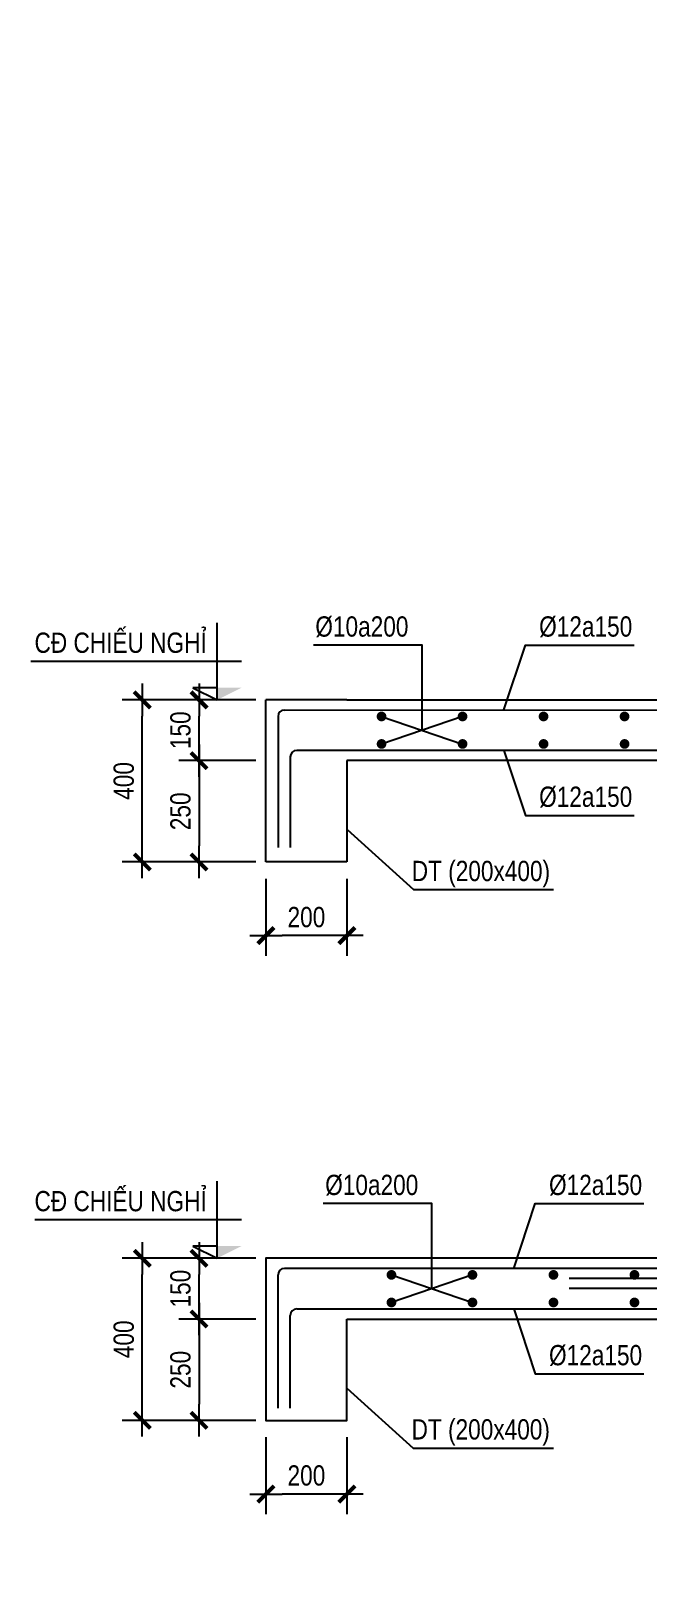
# Model space of a CAD drawing. Header units: millimetres. Extents: x 379264 to 1158416, y -283062 to 356890.
# Drawn here: x 914432 to 918241, y -25434 to -15886 of the extents above; entities that cross this region are included whole.
import ezdxf
from ezdxf.enums import TextEntityAlignment as Align

# ---------------------------------------------------------------- set-up
doc = ezdxf.new("R2010")
doc.units = ezdxf.units.MM
doc.linetypes.add('CENTER', pattern=[2, 1.25, -0.25, 0.25, -0.25])
for name, color, linetype in [('02PM. TEXT B', 4, 'Continuous'), ('04PM. THIN', 7, 'Continuous'), ('05PM. FRAME', 4, 'Continuous'), ('08PM. SSS X', 6, 'Continuous'), ('11PM. DIM', 2, 'Continuous'), ('12PM. GRID', 8, 'CENTER')]:
    doc.layers.add(name, color=color, linetype=linetype)
doc.styles.add('[PMDC2013]STYLE', font='arial.ttf', dxfattribs={"width": 0.8})
doc.dimstyles.new('20', dxfattribs={"dimtxt": 250, "dimasz": 200, "dimexe": 250, "dimexo": 0, "dimgap": 100, "dimtad": 1, "dimdec": 0, "dimlfac": 0.2, "dimzin": 0, "dimdsep": 46, "dimtxsty": '[PMDC2013]STYLE', "dimblk": 'TICK', "dimcen": 0, "dimdle": 300, "dimclrd": 2, "dimclre": 2, "dimclrt": 4, "dimadec": 0, "dimazin": 0, "dimtfac": 0.004, "dimtdec": 0, "dimtix": 1, "dimtmove": 2, "dimatfit": 3, "dimldrblk": 'TICK', "dimfxl": 1, "dimtvp": 0.8, "dimtolj": 1, "dimtzin": 0, "dimarcsym": 0})

# ---------------------------------------------------------------- blocks, each defined once
blk = doc.blocks.new('*U809')
at = {"const_width": 60}
for points in [[(-4970, 0, -1), (-5030, 0, -1)], [(-3970, 0, -1), (-4030, 0, -1)], [(-2970, 0, -1), (-3030, 0, -1)], [(-1970, 0, -1), (-2030, 0, -1)], [(-970, 0, -1), (-1030, 0, -1)], [(30, 0, -1), (-30, 0, -1)]]:
    blk.add_lwpolyline(points, format="xyb", close=True, dxfattribs=at)
blk = doc.blocks.new('*U811')
at = {"const_width": 60}
for points in [[(-3970, 0, -1), (-4030, 0, -1)], [(-2970, 0, -1), (-3030, 0, -1)], [(-1970, 0, -1), (-2030, 0, -1)], [(-970, 0, -1), (-1030, 0, -1)], [(30, 0, -1), (-30, 0, -1)]]:
    blk.add_lwpolyline(points, format="xyb", close=True, dxfattribs=at)
blk = doc.blocks.new('TICK')
at = {"color": 0, "linetype": 'ByBlock'}
blk.add_line((1, 0), (-1, 0), dxfattribs=at)
at = {"color": 7, "linetype": 'ByBlock', "const_width": 0.25}
blk.add_lwpolyline([(-0.5, -0.5), (0.5, 0.5)], dxfattribs=at)
blk = doc.blocks.new('*D942')
at = {"layer": '11PM. DIM', "color": 2, "lineweight": -2, "ltscale": 0.3, "transparency": 16777216}
for p, q in [((717389, -199201), (716439, -199201)), ((716689, -199751), (716689, -199401)), ((717389, -199951), (716439, -199951))]:
    blk.add_line(p, q, dxfattribs=at)
at = {"layer": 'Defpoints', "color": 0, "ltscale": 0.3, "transparency": 16777216}
for p in [(716689, -199201), (717389, -199201), (717389, -199951)]:
    blk.add_point(p, dxfattribs=at)
at = {"layer": '11PM. DIM', "color": 2, "lineweight": -2, "ltscale": 0.3, "transparency": 16777216, "xscale": 200, "yscale": 200, "zscale": 200}
for p, rotation in [((716689, -199201), 90), ((716689, -199951), 270)]:
    blk.add_blockref('TICK', p, dxfattribs=dict(at, rotation=rotation))
at = {"layer": '11PM. DIM', "color": 4, "ltscale": 0.3, "transparency": 16777216, "insert": (716461, -199576), "char_height": 250, "attachment_point": 5, "rotation": 90, "style": '[PMDC2013]STYLE'}
blk.add_mtext('\\A1;150', dxfattribs=at)
blk = doc.blocks.new('*D943')
at = {"layer": '11PM. DIM', "color": 2, "lineweight": -2, "ltscale": 0.3, "transparency": 16777216}
for p, q in [((717389, -199951), (716439, -199951)), ((716689, -200151), (716689, -201001)), ((717389, -201201), (716439, -201201))]:
    blk.add_line(p, q, dxfattribs=at)
at = {"layer": 'Defpoints', "color": 0, "ltscale": 0.3, "transparency": 16777216}
for p in [(717389, -199951), (716689, -201201), (717389, -201201)]:
    blk.add_point(p, dxfattribs=at)
at = {"layer": '11PM. DIM', "color": 2, "lineweight": -2, "ltscale": 0.3, "transparency": 16777216, "xscale": 200, "yscale": 200, "zscale": 200}
for p, rotation in [((716689, -199951), 90), ((716689, -201201), 270)]:
    blk.add_blockref('TICK', p, dxfattribs=dict(at, rotation=rotation))
at = {"layer": '11PM. DIM', "color": 4, "ltscale": 0.3, "transparency": 16777216, "insert": (716461, -200576), "char_height": 250, "attachment_point": 5, "rotation": 90, "style": '[PMDC2013]STYLE'}
blk.add_mtext('\\A1;250', dxfattribs=at)
blk = doc.blocks.new('*D944')
at = {"layer": '11PM. DIM', "color": 2, "lineweight": -2, "ltscale": 0.3, "transparency": 16777216}
for p, q in [((716689, -199201), (715739, -199201)), ((715989, -201001), (715989, -199401)), ((716689, -201201), (715739, -201201))]:
    blk.add_line(p, q, dxfattribs=at)
at = {"layer": 'Defpoints', "color": 0, "ltscale": 0.3, "transparency": 16777216}
for p in [(715989, -199201), (716689, -199201), (716689, -201201)]:
    blk.add_point(p, dxfattribs=at)
at = {"layer": '11PM. DIM', "color": 2, "lineweight": -2, "ltscale": 0.3, "transparency": 16777216, "xscale": 200, "yscale": 200, "zscale": 200}
for p, rotation in [((715989, -199201), 90), ((715989, -201201), 270)]:
    blk.add_blockref('TICK', p, dxfattribs=dict(at, rotation=rotation))
at = {"layer": '11PM. DIM', "color": 4, "ltscale": 0.3, "transparency": 16777216, "insert": (715761, -200201), "char_height": 250, "attachment_point": 5, "rotation": 90, "style": '[PMDC2013]STYLE'}
blk.add_mtext('\\A1;400', dxfattribs=at)
blk = doc.blocks.new('*D945')
at = {"layer": '11PM. DIM', "color": 2, "lineweight": -2, "ltscale": 0.3, "transparency": 16777216}
for p, q in [((717515, -201410), (717515, -202360)), ((718515, -201410), (718515, -202360)), ((718315, -202110), (717715, -202110))]:
    blk.add_line(p, q, dxfattribs=at)
at = {"layer": 'Defpoints', "color": 0, "ltscale": 0.3, "transparency": 16777216}
for p in [(717515, -201410), (718515, -201410), (717515, -202110)]:
    blk.add_point(p, dxfattribs=at)
at = {"layer": '11PM. DIM', "color": 2, "lineweight": -2, "ltscale": 0.3, "transparency": 16777216, "xscale": 200, "yscale": 200, "zscale": 200, "rotation": 180}
blk.add_blockref('TICK', (717515, -202110), dxfattribs=at)
at = {"layer": '11PM. DIM', "color": 2, "lineweight": -2, "ltscale": 0.3, "transparency": 16777216, "xscale": 200, "yscale": 200, "zscale": 200}
blk.add_blockref('TICK', (718515, -202110), dxfattribs=at)
at = {"layer": '11PM. DIM', "color": 4, "ltscale": 0.3, "transparency": 16777216, "insert": (718015, -201882), "char_height": 250, "attachment_point": 5, "style": '[PMDC2013]STYLE'}
blk.add_mtext('\\A1;200', dxfattribs=at)
blk = doc.blocks.new('*U810')
at = {"layer": '04PM. THIN'}
for p, q in [((0, 0), (0, 950)), ((-300, 475), (2250, 475)), ((0, 150), (300, 150)), ((300, 150), (0, 0))]:
    blk.add_line(p, q, dxfattribs=at)
at = {"layer": '04PM. THIN', "linetype": 'ByBlock'}
blk.add_line((-475, 0), (475, 0), dxfattribs=at)
at = {"layer": '04PM. THIN'}
blk.add_solid([(0, 0), (0, 150), (-300, 150)], dxfattribs=at)
blk = doc.blocks.new('*D955')
at = {"layer": '11PM. DIM', "color": 2, "lineweight": -2, "ltscale": 0.3, "transparency": 16777216}
for p, q in [((717389, -193079), (716439, -193079)), ((716689, -193629), (716689, -193279)), ((717389, -193829), (716439, -193829))]:
    blk.add_line(p, q, dxfattribs=at)
at = {"layer": 'Defpoints', "color": 0, "ltscale": 0.3, "transparency": 16777216}
for p in [(716689, -193079), (717389, -193079), (717389, -193829)]:
    blk.add_point(p, dxfattribs=at)
at = {"layer": '11PM. DIM', "color": 2, "lineweight": -2, "ltscale": 0.3, "transparency": 16777216, "xscale": 200, "yscale": 200, "zscale": 200}
for p, rotation in [((716689, -193079), 90), ((716689, -193829), 270)]:
    blk.add_blockref('TICK', p, dxfattribs=dict(at, rotation=rotation))
at = {"layer": '11PM. DIM', "color": 4, "ltscale": 0.3, "transparency": 16777216, "insert": (716461, -193454), "char_height": 250, "attachment_point": 5, "rotation": 90, "style": '[PMDC2013]STYLE'}
blk.add_mtext('\\A1;150', dxfattribs=at)
blk = doc.blocks.new('*D956')
at = {"layer": '11PM. DIM', "color": 2, "lineweight": -2, "ltscale": 0.3, "transparency": 16777216}
for p, q in [((717389, -193829), (716439, -193829)), ((716689, -194029), (716689, -194879)), ((717389, -195079), (716439, -195079))]:
    blk.add_line(p, q, dxfattribs=at)
at = {"layer": 'Defpoints', "color": 0, "ltscale": 0.3, "transparency": 16777216}
for p in [(717389, -193829), (716689, -195079), (717389, -195079)]:
    blk.add_point(p, dxfattribs=at)
at = {"layer": '11PM. DIM', "color": 2, "lineweight": -2, "ltscale": 0.3, "transparency": 16777216, "xscale": 200, "yscale": 200, "zscale": 200}
for p, rotation in [((716689, -193829), 90), ((716689, -195079), 270)]:
    blk.add_blockref('TICK', p, dxfattribs=dict(at, rotation=rotation))
at = {"layer": '11PM. DIM', "color": 4, "ltscale": 0.3, "transparency": 16777216, "insert": (716461, -194454), "char_height": 250, "attachment_point": 5, "rotation": 90, "style": '[PMDC2013]STYLE'}
blk.add_mtext('\\A1;250', dxfattribs=at)
blk = doc.blocks.new('*D957')
at = {"layer": '11PM. DIM', "color": 2, "lineweight": -2, "ltscale": 0.3, "transparency": 16777216}
for p, q in [((716689, -193079), (715739, -193079)), ((715989, -194879), (715989, -193279)), ((716689, -195079), (715739, -195079))]:
    blk.add_line(p, q, dxfattribs=at)
at = {"layer": 'Defpoints', "color": 0, "ltscale": 0.3, "transparency": 16777216}
for p in [(715989, -193079), (716689, -193079), (716689, -195079)]:
    blk.add_point(p, dxfattribs=at)
at = {"layer": '11PM. DIM', "color": 2, "lineweight": -2, "ltscale": 0.3, "transparency": 16777216, "xscale": 200, "yscale": 200, "zscale": 200}
for p, rotation in [((715989, -193079), 90), ((715989, -195079), 270)]:
    blk.add_blockref('TICK', p, dxfattribs=dict(at, rotation=rotation))
at = {"layer": '11PM. DIM', "color": 4, "ltscale": 0.3, "transparency": 16777216, "insert": (715761, -194079), "char_height": 250, "attachment_point": 5, "rotation": 90, "style": '[PMDC2013]STYLE'}
blk.add_mtext('\\A1;400', dxfattribs=at)
blk = doc.blocks.new('*D958')
at = {"layer": '11PM. DIM', "color": 2, "lineweight": -2, "ltscale": 0.3, "transparency": 16777216}
for p, q in [((717515, -195287), (717515, -196237)), ((718515, -195287), (718515, -196237)), ((718315, -195987), (717715, -195987))]:
    blk.add_line(p, q, dxfattribs=at)
at = {"layer": 'Defpoints', "color": 0, "ltscale": 0.3, "transparency": 16777216}
for p in [(717515, -195287), (718515, -195287), (717515, -195987)]:
    blk.add_point(p, dxfattribs=at)
at = {"layer": '11PM. DIM', "color": 2, "lineweight": -2, "ltscale": 0.3, "transparency": 16777216, "xscale": 200, "yscale": 200, "zscale": 200, "rotation": 180}
blk.add_blockref('TICK', (717515, -195987), dxfattribs=at)
at = {"layer": '11PM. DIM', "color": 2, "lineweight": -2, "ltscale": 0.3, "transparency": 16777216, "xscale": 200, "yscale": 200, "zscale": 200}
blk.add_blockref('TICK', (718515, -195987), dxfattribs=at)
at = {"layer": '11PM. DIM', "color": 4, "ltscale": 0.3, "transparency": 16777216, "insert": (718015, -195760), "char_height": 250, "attachment_point": 5, "style": '[PMDC2013]STYLE'}
blk.add_mtext('\\A1;200', dxfattribs=at)
blk = doc.blocks.new('*U684')
at = {"layer": '04PM. THIN'}
for p, q in [((0, 0), (0, 950)), ((-300, 475), (2300, 475)), ((0, 150), (300, 150)), ((300, 150), (0, 0))]:
    blk.add_line(p, q, dxfattribs=at)
at = {"layer": '04PM. THIN', "linetype": 'ByBlock'}
blk.add_line((-475, 0), (475, 0), dxfattribs=at)
at = {"layer": '04PM. THIN'}
blk.add_solid([(0, 0), (0, 150), (-300, 150)], dxfattribs=at)
blk = doc.blocks.new('A$C216B341D')
at = {"layer": '04PM. THIN'}
for p, q in [((2550, -205), (1550, -545)), ((1550, -205), (2550, -545))]:
    blk.add_line(p, q, dxfattribs=at)
at = {"layer": '04PM. THIN', "flags": 128}
for points in [[(2050, -375), (2050, 675), (708.6, 675)], [(3061, -125), (3325.3, 675), (4666.7, 675)], [(3061, -625), (3325.3, -1425), (4666.7, -1425)], [(1000, -1600.6), (1819.6, -2340.7), (3549.5, -2340.7)]]:
    blk.add_lwpolyline(points, dxfattribs=at)
at = {"layer": '05PM. FRAME', "ltscale": 0.25}
for points in [[(6755, 0), (1000, 0), (0, 0), (0, -2000), (1000, -2000), (1000, -750)], [(1000, -750), (5279.8, -750), (17779.8, -9000), (24000, -9000)]]:
    blk.add_lwpolyline(points, dxfattribs=at)
at = {"layer": '08PM. SSS X', "ltscale": 400}
for p, q in [((6550, -125), (230, -125)), ((150, -1850), (150, -205)), ((5632.8, -250), (3743.1, -250)), ((4959.9, -375), (3743.1, -375)), ((300, -1850), (300, -705)), ((380, -625), (6425, -625))]:
    blk.add_line(p, q, dxfattribs=at)
for centre in [(230, -205), (380, -705)]:
    blk.add_arc(centre, 80, 90, 180, dxfattribs=at)
at = {"layer": '02PM. TEXT B', "ltscale": 500, "xscale": -1}
blk.add_blockref('*U810', (-600.6, 0), dxfattribs=at)
at = {"layer": '04PM. THIN'}
blk.add_blockref('*U809', (6550, -205), dxfattribs=at)
at = {"layer": '04PM. THIN', "xscale": -1, "rotation": 180}
blk.add_blockref('*U811', (5550, -545), dxfattribs=at)
at = {"layer": '02PM. TEXT B', "color": 4, "style": '[PMDC2013]STYLE', "width": 0.8}
for s, p in [('%%C10a200', (732.3, 780)), ('%%C12a150', (3495.4, 780)), ('%%C12a150', (3495.4, -1320)), ('DT (200x400)', (1798.7, -2235.7))]:
    blk.add_text(s, height=250, dxfattribs=at).set_placement(p)
at = {"layer": '02PM. TEXT B', "ltscale": 500, "style": '[PMDC2013]STYLE', "width": 0.8}
blk.add_text('CĐ CHIẾU NGHỈ', height=250, dxfattribs=at).set_placement((-2856.4, 705, 0), align=Align.MIDDLE_LEFT)
at = {"layer": '11PM. DIM', "ltscale": 0.3}
for base, p1, p2, angle, picture, middle in [((-1525.6, 0), (-825.6, -2000), (-825.6, 0), 90, '*D944', (-1753.2, -1000)), ((-825.6, 0), (-125.6, -750), (-125.6, 0), 90, '*D942', (-1053.2, -375)), ((-825.6, -2000), (-125.6, -750), (-125.6, -2000), 270, '*D943', (-1053.2, -1375)), ((0, -2908.3), (1000, -2208.3), (0, -2208.3), 180, '*D945', (500, -2680.6))]:
    dim = blk.add_linear_dim(base=base, p1=p1, p2=p2, angle=angle, dimstyle='20', override={"dimtxsty": '[PMDC2013]STYLE'}, dxfattribs=at)
    dim.commit()
    dim.dimension.update_dxf_attribs({"geometry": picture, "text_midpoint": middle, "insert": (-717514.6, 199201.3)})
blk = doc.blocks.new('A$C7BFE2EAE')
at = {"layer": '04PM. THIN'}
for p, q in [((1428.1, -204.9, 0), (2428.1, -544.9, 0)), ((2428.1, -204.9, 0), (1428.1, -544.9, 0))]:
    blk.add_line(p, q, dxfattribs=at)
at = {"layer": '04PM. THIN', "elevation": 0, "flags": 128}
for points in [[(1928.1, -374.9), (1928.1, 675.1), (586.7, 675.1)], [(2939.1, -124.9), (3203.4, 675.1), (4544.8, 675.1)], [(2939.1, -624.9), (3203.4, -1424.9), (4544.8, -1424.9)]]:
    blk.add_lwpolyline(points, dxfattribs=at)
at = {"layer": '04PM. THIN', "flags": 128}
blk.add_lwpolyline([(1002, -1600.6), (1821.6, -2340.7), (3551.5, -2340.7)], dxfattribs=at)
at = {"layer": '05PM. FRAME', "ltscale": 0.25}
for p, q in [((0, -1997.9), (0, 0)), ((999.7, 0), (0, 0)), ((999.7, -748.6), (999.7, -1997.9)), ((999.7, -1997.9), (0, -1997.9))]:
    blk.add_line(p, q, dxfattribs=at)
for points in [[(999.7, 0), (999.7, 1.4), (7249.7, 1.4), (7249.7, 826.4), (8499.7, 826.4), (8499.7, 1651.4), (9749.7, 1651.4), (9749.7, 2476.4), (10999.7, 2476.4), (10999.7, 3301.4), (12249.7, 3301.4), (12249.7, 4126.4), (13499.7, 4126.4), (13499.7, 4951.4), (14749.7, 4951.4), (14749.7, 5776.4), (15999.7, 5776.4), (15999.7, 6601.4), (17249.7, 6601.4), (17249.7, 7426.4), (18499.7, 7426.4), (18499.7, 8251.4), (23994.6, 8251.4)], [(23994.6, 7501.4), (19974.9, 7501.4), (7474.9, -748.6), (999.7, -748.6)]]:
    blk.add_lwpolyline(points, dxfattribs=at)
at = {"layer": '08PM. SSS X', "ltscale": 400}
for p, q in [((230, -125.3), (7853.7, -123.3)), ((150, -205.3), (150, -1822.8)), ((300, -703.6), (300, -1822.8)), ((7367.9, -623.6), (380, -623.6))]:
    blk.add_line(p, q, dxfattribs=at)
for centre, start in [((230, -205.3), 90.01477), ((380, -703.6), 90)]:
    blk.add_arc(centre, 80, start, 180, dxfattribs=at)
at = {"layer": '02PM. TEXT B', "ltscale": 500, "xscale": -1}
blk.add_blockref('*U684', (-600.6, 0), dxfattribs=at)
at = {"layer": '04PM. THIN', "xscale": -1}
blk.add_blockref('*U809', (1428.1, -204.9, 0), dxfattribs=at)
at = {"layer": '04PM. THIN', "rotation": 180}
blk.add_blockref('*U809', (1428.1, -543.8, 0), dxfattribs=at)
at = {"layer": '02PM. TEXT B', "color": 4, "style": '[PMDC2013]STYLE', "width": 0.8}
for s, p in [('%%C10a200', (610.4, 780.1, 0)), ('%%C12a150', (3373.5, 780.1, 0)), ('%%C12a150', (3373.5, -1319.9, 0)), ('DT (200x400)', (1800.7, -2235.7))]:
    blk.add_text(s, height=250, dxfattribs=at).set_placement(p)
at = {"layer": '02PM. TEXT B', "ltscale": 500, "style": '[PMDC2013]STYLE', "width": 0.8}
blk.add_text('CĐ CHIẾU NGHỈ', height=250, dxfattribs=at).set_placement((-2856.4, 705, 0), align=Align.MIDDLE_LEFT)
at = {"layer": '11PM. DIM', "ltscale": 0.3}
for base, p1, p2, angle, picture, middle in [((-1525.6, 0), (-825.6, -2000), (-825.6, 0), 90, '*D957', (-1753.2, -1000)), ((-825.6, 0), (-125.6, -750), (-125.6, 0), 90, '*D955', (-1053.2, -375)), ((-825.6, -2000), (-125.6, -750), (-125.6, -2000), 270, '*D956', (-1053.2, -1375)), ((0, -2908.3), (1000, -2208.3), (0, -2208.3), 180, '*D958', (500, -2680.6))]:
    dim = blk.add_linear_dim(base=base, p1=p1, p2=p2, angle=angle, dimstyle='20', override={"dimtxsty": '[PMDC2013]STYLE'}, dxfattribs=at)
    dim.commit()
    dim.dimension.update_dxf_attribs({"geometry": picture, "text_midpoint": middle, "insert": (-717514.6, 193079)})

msp = doc.modelspace()

# ---------------------------------------------------------------- block references
at = {"layer": '12PM. GRID', "xscale": 0.5, "yscale": 0.5, "zscale": 0.5}
for name, p in [('A$C7BFE2EAE', (915881.83, -20011.7)), ('A$C216B341D', (915881.83, -23455.85))]:
    msp.add_blockref(name, p, dxfattribs=at)

doc.saveas('drawing.dxf')
